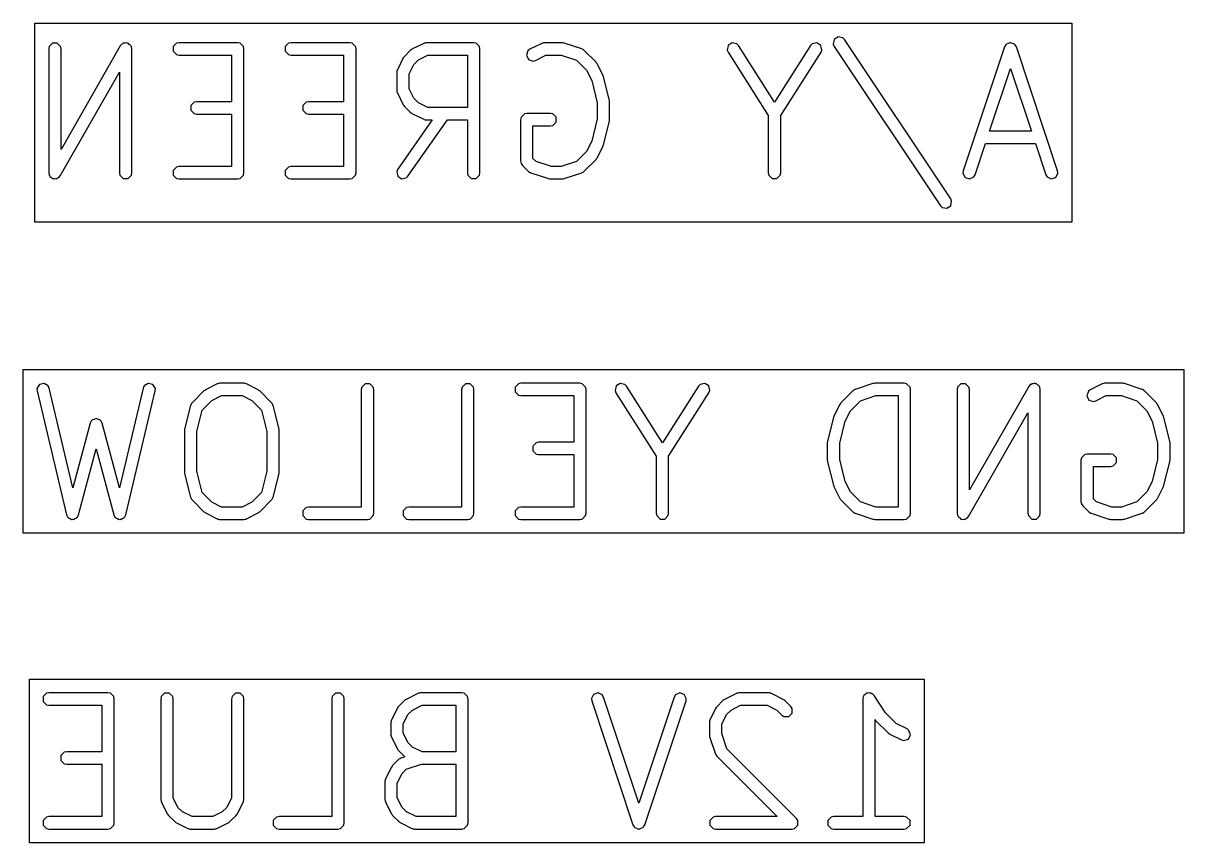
# Model space of a CAD drawing. Extents: x 126 to 207.7, y -101.2 to -82.
# Drawn here: x 198.3 to 207.67, y -98.62 to -92 of the extents above; entities that cross this region are included whole.
import ezdxf

# ---------------------------------------------------------------- set-up
doc = ezdxf.new("R2010")
doc.units = 0
doc.layers.add('BLACK', color=7, linetype='CONTINUOUS')

msp = doc.modelspace()

# ---------------------------------------------------------------- linework, layer by layer
at = {"layer": 'BLACK', "linetype": 'CONTINUOUS'}
for p, q in [((198.392773, -93.605675), (198.392773, -91.99964)), ((198.392773, -91.99964), (206.762488, -91.99964)), ((206.762488, -91.99964), (206.762488, -93.605675)), ((198.50769, -92.188285), (198.503884, -92.207419)), ((198.53475, -92.161225), (198.50769, -92.188285)), ((198.573018, -92.161225), (198.53475, -92.161225)), ((198.600078, -92.188285), (198.573018, -92.161225)), ((198.603884, -92.207419), (198.600078, -92.188285)), ((199.0819, -92.182612), (198.603884, -93.01914)), ((199.094698, -92.167887), (199.0819, -92.182612)), ((199.101322, -92.16608), (199.094698, -92.167887)), ((199.106178, -92.161225), (199.101322, -92.16608)), ((199.119126, -92.161225), (199.106178, -92.161225)), ((199.131618, -92.157818), (199.119126, -92.161225)), ((199.13758, -92.161225), (199.131618, -92.157818)), ((199.144446, -92.161225), (199.13758, -92.161225)), ((199.153599, -92.170378), (199.144446, -92.161225)), ((199.164844, -92.176804), (199.153599, -92.170378)), ((199.166651, -92.18343), (199.164844, -92.176804)), ((199.171506, -92.188285), (199.166651, -92.18343)), ((199.175312, -92.207419), (199.171506, -92.188285)), ((199.53475, -92.161225), (199.50769, -92.188285)), ((199.50769, -92.188285), (199.50769, -92.226553)), ((199.553884, -92.157419), (199.53475, -92.161225)), ((200.030074, -92.157419), (199.553884, -92.157419)), ((200.049208, -92.161225), (200.030074, -92.157419)), ((200.076268, -92.188285), (200.049208, -92.161225)), ((200.080074, -92.207419), (200.076268, -92.188285)), ((200.439512, -92.161225), (200.412452, -92.188285)), ((200.412452, -92.188285), (200.412452, -92.226553)), ((200.458646, -92.157419), (200.439512, -92.161225)), ((200.934836, -92.157419), (200.458646, -92.157419)), ((200.95397, -92.161225), (200.934836, -92.157419)), ((200.98103, -92.188285), (200.95397, -92.161225)), ((200.984836, -92.207419), (200.98103, -92.188285)), ((201.531523, -92.162698), (201.436285, -92.210317)), ((201.533938, -92.162036), (201.531523, -92.162698)), ((201.53475, -92.161225), (201.533938, -92.162036)), ((201.542611, -92.159661), (201.53475, -92.161225)), ((201.550339, -92.157545), (201.542611, -92.159661)), ((201.551427, -92.157907), (201.550339, -92.157545)), ((201.553884, -92.157419), (201.551427, -92.157907)), ((201.934836, -92.157419), (201.553884, -92.157419)), ((201.95397, -92.161225), (201.934836, -92.157419)), ((201.98103, -92.188285), (201.95397, -92.161225)), ((201.984836, -92.207419), (201.98103, -92.188285)), ((202.483904, -92.162698), (202.388666, -92.210317)), ((202.486319, -92.162036), (202.483904, -92.162698)), ((202.487131, -92.161225), (202.486319, -92.162036)), ((202.494992, -92.159661), (202.487131, -92.161225)), ((202.50272, -92.157545), (202.494992, -92.159661)), ((202.503808, -92.157907), (202.50272, -92.157545)), ((202.506265, -92.157419), (202.503808, -92.157907)), ((202.649122, -92.157419), (202.506265, -92.157419)), ((202.656984, -92.158982), (202.649122, -92.157419)), ((202.664933, -92.159985), (202.656984, -92.158982)), ((202.80779, -92.207604), (202.664933, -92.159985)), ((203.989132, -92.178719), (203.98083, -92.216077)), ((204.021417, -92.158174), (203.989132, -92.178719)), ((204.058775, -92.166476), (204.021417, -92.158174)), ((204.072258, -92.180575), (204.058775, -92.166476)), ((204.363408, -92.638096), (204.072258, -92.180575)), ((204.654558, -92.180575), (204.363408, -92.638096)), ((204.668042, -92.166476), (204.654558, -92.180575)), ((204.705399, -92.158174), (204.668042, -92.166476)), ((204.737684, -92.178719), (204.705399, -92.158174)), ((204.745986, -92.216077), (204.737684, -92.178719)), ((204.845674, -92.131978), (204.838169, -92.169503)), ((204.838169, -92.169503), (204.845615, -92.187535)), ((204.845615, -92.187535), (205.702758, -93.473249)), ((204.877515, -92.110751), (204.845674, -92.131978)), ((204.91504, -92.118256), (204.877515, -92.110751)), ((204.928821, -92.132065), (204.91504, -92.118256)), ((205.785963, -93.417779), (204.928821, -92.132065)), ((206.220736, -92.191608), (205.887403, -93.191608)), ((206.230397, -92.17466), (206.220736, -92.191608)), ((206.233738, -92.172989), (206.230397, -92.17466)), ((206.23541, -92.169646), (206.233738, -92.172989)), ((206.250452, -92.164632), (206.23541, -92.169646)), ((206.264626, -92.157545), (206.250452, -92.164632)), ((206.268169, -92.158726), (206.264626, -92.157545)), ((206.271714, -92.157545), (206.268169, -92.158726)), ((206.285893, -92.164634), (206.271714, -92.157545)), ((206.30093, -92.169647), (206.285893, -92.164634)), ((206.3026, -92.172987), (206.30093, -92.169647)), ((206.305943, -92.174659), (206.3026, -92.172987)), ((206.315604, -92.191608), (206.305943, -92.174659)), ((206.648937, -93.191607), (206.315604, -92.191608)), ((198.503884, -92.207419), (198.503884, -93.207419)), ((198.603884, -93.01914), (198.603884, -92.207419)), ((199.175312, -93.207419), (199.175312, -92.207419)), ((199.50769, -92.226553), (199.53475, -92.253613)), ((199.53475, -92.253613), (199.553884, -92.257419)), ((199.553884, -92.257419), (199.980074, -92.257419)), ((199.980074, -92.257419), (199.980074, -92.633609)), ((200.080074, -93.207419), (200.080074, -92.207419)), ((200.412452, -92.226553), (200.439512, -92.253613)), ((200.439512, -92.253613), (200.458646, -92.257419)), ((200.458646, -92.257419), (200.884836, -92.257419)), ((200.884836, -92.257419), (200.884836, -92.633609)), ((200.984836, -93.207419), (200.984836, -92.207419)), ((201.366305, -92.280297), (201.318687, -92.375534)), ((201.37122, -92.273963), (201.366305, -92.280297)), ((201.375672, -92.267302), (201.37122, -92.273963)), ((201.42329, -92.219683), (201.375672, -92.267302)), ((201.429956, -92.215228), (201.42329, -92.219683)), ((201.436285, -92.210317), (201.429956, -92.215228)), ((201.488264, -92.29613), (201.565688, -92.257419)), ((201.565688, -92.257419), (201.884836, -92.257419)), ((201.884836, -92.257419), (201.884836, -92.681228)), ((201.984836, -93.207419), (201.984836, -92.207419)), ((202.373254, -92.222278), (202.361153, -92.258583)), ((202.361153, -92.258583), (202.378267, -92.292811)), ((202.388666, -92.210317), (202.373254, -92.222278)), ((202.433388, -92.299759), (202.518069, -92.257419)), ((202.518069, -92.257419), (202.641009, -92.257419)), ((202.641009, -92.257419), (202.76497, -92.298739)), ((202.809965, -92.208844), (202.80779, -92.207604)), ((202.811113, -92.208844), (202.809965, -92.208844)), ((202.817777, -92.213297), (202.811113, -92.208844)), ((202.824738, -92.217265), (202.817777, -92.213297)), ((202.825251, -92.218291), (202.824738, -92.217265)), ((202.827334, -92.219683), (202.825251, -92.218291)), ((202.922572, -92.314921), (202.827334, -92.219683)), ((203.98083, -92.216077), (203.987892, -92.234263)), ((203.987892, -92.234263), (204.313408, -92.745788)), ((204.413408, -92.745788), (204.738924, -92.234263)), ((204.738924, -92.234263), (204.745986, -92.216077)), ((201.317214, -92.378761), (201.31565, -92.386622)), ((201.318025, -92.377949), (201.317214, -92.378761)), ((201.318687, -92.375534), (201.318025, -92.377949)), ((201.413408, -92.409698), (201.452119, -92.332274)), ((201.452119, -92.332274), (201.488264, -92.29613)), ((202.378267, -92.292811), (202.414572, -92.304912)), ((202.414572, -92.304912), (202.433388, -92.299759)), ((202.76497, -92.298739), (202.846123, -92.379892)), ((202.846123, -92.379892), (202.88766, -92.462966)), ((202.927022, -92.32158), (202.922572, -92.314921)), ((202.931938, -92.327915), (202.927022, -92.32158)), ((202.979557, -92.423153), (202.931938, -92.327915)), ((206.099446, -92.871704), (206.26817, -92.365532)), ((206.26817, -92.365532), (206.436894, -92.871704)), ((198.597296, -93.232226), (199.075312, -92.395697)), ((199.075312, -92.395697), (199.075312, -93.207419)), ((201.313896, -92.395438), (201.313408, -92.397895)), ((201.313408, -92.397895), (201.313408, -92.540752)), ((201.31565, -92.386622), (201.313534, -92.39435)), ((201.313534, -92.39435), (201.313896, -92.395438)), ((201.413408, -92.528949), (201.413408, -92.409698)), ((202.88766, -92.462966), (202.932455, -92.642145)), ((202.981003, -92.428434), (202.979557, -92.423153)), ((202.983343, -92.433387), (202.981003, -92.428434)), ((203.030962, -92.623863), (202.983343, -92.433387)), ((201.313408, -92.540752), (201.313896, -92.543208)), ((201.313896, -92.543208), (201.313534, -92.544297)), ((201.313534, -92.544297), (201.31565, -92.552024)), ((201.31565, -92.552024), (201.317214, -92.559886)), ((201.317214, -92.559886), (201.318025, -92.560697)), ((201.318025, -92.560697), (201.318687, -92.563113)), ((201.318687, -92.563113), (201.366305, -92.65835)), ((201.452119, -92.606372), (201.413408, -92.528949)), ((199.677607, -92.637415), (199.650547, -92.664475)), ((199.696741, -92.633609), (199.677607, -92.637415)), ((199.980074, -92.633609), (199.696741, -92.633609)), ((200.582369, -92.637415), (200.555309, -92.664475)), ((200.601503, -92.633609), (200.582369, -92.637415)), ((200.884836, -92.633609), (200.601503, -92.633609)), ((201.366305, -92.65835), (201.37122, -92.664683)), ((201.488264, -92.642516), (201.452119, -92.606372)), ((201.565688, -92.681228), (201.488264, -92.642516)), ((202.932455, -92.642145), (202.932455, -92.772692)), ((203.031259, -92.62998), (203.030962, -92.623863)), ((203.032455, -92.63599), (203.031259, -92.62998)), ((203.032455, -92.778847), (203.032455, -92.63599)), ((199.650547, -92.664475), (199.650547, -92.702743)), ((199.650547, -92.702743), (199.677607, -92.729803)), ((199.677607, -92.729803), (199.696741, -92.733609)), ((199.696741, -92.733609), (199.980074, -92.733609)), ((199.980074, -92.733609), (199.980074, -93.157419)), ((200.555309, -92.664475), (200.555309, -92.702743)), ((200.555309, -92.702743), (200.582369, -92.729803)), ((200.582369, -92.729803), (200.601503, -92.733609)), ((200.601503, -92.733609), (200.884836, -92.733609)), ((200.884836, -92.733609), (200.884836, -93.157419)), ((201.37122, -92.664683), (201.375672, -92.671345)), ((201.375672, -92.671345), (201.42329, -92.718964)), ((201.42329, -92.718964), (201.429956, -92.723418)), ((201.429956, -92.723418), (201.436285, -92.72833)), ((201.436285, -92.72833), (201.531523, -92.775949)), ((201.884836, -92.681228), (201.565688, -92.681228)), ((202.344274, -92.732653), (202.317214, -92.759713)), ((202.363408, -92.728847), (202.344274, -92.732653)), ((202.553884, -92.728847), (202.363408, -92.728847)), ((202.573018, -92.732653), (202.553884, -92.728847)), ((202.600078, -92.759713), (202.573018, -92.732653)), ((204.313408, -92.745788), (204.313408, -93.207419)), ((204.413408, -93.207419), (204.413408, -92.745788)), ((201.600708, -92.781228), (201.322446, -93.178746)), ((201.40437, -93.236092), (201.722774, -92.781228)), ((201.531523, -92.775949), (201.533938, -92.77661)), ((201.533938, -92.77661), (201.53475, -92.777422)), ((201.53475, -92.777422), (201.542611, -92.778985)), ((201.542611, -92.778985), (201.550339, -92.781102)), ((201.550339, -92.781102), (201.551427, -92.780739)), ((201.551427, -92.780739), (201.553884, -92.781228)), ((201.553884, -92.781228), (201.600708, -92.781228)), ((201.722774, -92.781228), (201.884836, -92.781228)), ((201.884836, -92.781228), (201.884836, -93.207419)), ((202.317214, -92.759713), (202.313408, -92.778847)), ((202.313408, -92.778847), (202.313408, -93.11218)), ((202.413408, -93.091469), (202.413408, -92.828847)), ((202.413408, -92.828847), (202.553884, -92.828847)), ((202.553884, -92.828847), (202.573018, -92.825041)), ((202.573018, -92.825041), (202.600078, -92.797981)), ((202.600078, -92.797981), (202.600078, -92.759713)), ((202.932455, -92.772692), (202.88766, -92.95187)), ((202.983343, -92.98145), (203.030962, -92.790974)), ((203.030962, -92.790974), (203.031259, -92.784856)), ((203.031259, -92.784856), (203.032455, -92.778847)), ((206.436894, -92.871704), (206.099446, -92.871704)), ((202.846123, -93.034944), (202.764969, -93.116098)), ((202.88766, -92.95187), (202.846123, -93.034944)), ((202.931938, -93.086922), (202.979557, -92.991684)), ((202.979557, -92.991684), (202.981003, -92.986402)), ((202.981003, -92.986402), (202.983343, -92.98145)), ((205.982271, -93.22323), (206.066113, -92.971704)), ((206.066113, -92.971704), (206.470227, -92.971704)), ((206.470227, -92.971704), (206.554069, -93.22323)), ((202.313408, -93.11218), (202.317214, -93.131314)), ((202.438037, -93.116099), (202.413408, -93.091469)), ((202.561997, -93.157419), (202.438037, -93.116099)), ((202.764969, -93.116098), (202.641009, -93.157419)), ((202.827335, -93.195155), (202.922573, -93.099916)), ((202.922573, -93.099916), (202.927026, -93.09325)), ((202.927026, -93.09325), (202.931938, -93.086922)), ((198.503884, -93.207419), (198.50769, -93.226553)), ((199.075312, -93.207419), (199.079118, -93.226553)), ((199.171506, -93.226553), (199.175312, -93.207419)), ((199.53475, -93.161225), (199.50769, -93.188285)), ((199.50769, -93.188285), (199.50769, -93.226553)), ((199.553884, -93.157419), (199.53475, -93.161225)), ((199.980074, -93.157419), (199.553884, -93.157419)), ((200.076268, -93.226553), (200.080074, -93.207419)), ((200.439512, -93.161225), (200.412452, -93.188285)), ((200.412452, -93.188285), (200.412452, -93.226553)), ((200.458646, -93.157419), (200.439512, -93.161225)), ((200.884836, -93.157419), (200.458646, -93.157419)), ((200.98103, -93.226553), (200.984836, -93.207419)), ((201.322446, -93.178746), (201.314592, -93.196604)), ((201.314592, -93.196604), (201.321242, -93.23429)), ((201.884836, -93.207419), (201.888642, -93.226553)), ((201.98103, -93.226553), (201.984836, -93.207419)), ((202.317214, -93.131314), (202.328052, -93.147535)), ((202.328052, -93.147535), (202.375671, -93.195155)), ((202.375671, -93.195155), (202.377753, -93.196546)), ((202.377753, -93.196546), (202.378267, -93.197573)), ((202.378267, -93.197573), (202.385225, -93.201539)), ((202.385225, -93.201539), (202.391892, -93.205994)), ((202.391892, -93.205994), (202.393041, -93.205994)), ((202.393041, -93.205994), (202.395216, -93.207234)), ((202.395216, -93.207234), (202.538072, -93.254853)), ((202.641009, -93.157419), (202.561997, -93.157419)), ((202.664933, -93.254853), (202.80779, -93.207234)), ((202.80779, -93.207234), (202.809965, -93.205994)), ((202.809965, -93.205994), (202.811114, -93.205994)), ((202.811114, -93.205994), (202.817784, -93.201536)), ((202.817784, -93.201536), (202.824738, -93.197573)), ((202.824738, -93.197573), (202.82525, -93.196547)), ((202.82525, -93.196547), (202.827335, -93.195155)), ((204.313408, -93.207419), (204.317214, -93.226553)), ((204.409602, -93.226553), (204.413408, -93.207419)), ((205.887403, -93.191608), (205.884963, -93.210963)), ((205.884963, -93.210963), (205.902077, -93.245192)), ((205.97261, -93.240179), (205.982271, -93.22323)), ((206.554069, -93.22323), (206.56373, -93.240178)), ((206.634263, -93.245191), (206.651377, -93.210963)), ((206.651377, -93.210963), (206.648937, -93.191607)), ((198.50769, -93.226553), (198.512544, -93.231407)), ((198.512544, -93.231407), (198.514352, -93.238034)), ((198.514352, -93.238034), (198.525596, -93.244459)), ((198.525596, -93.244459), (198.53475, -93.253613)), ((198.53475, -93.253613), (198.541616, -93.253613)), ((198.541616, -93.253613), (198.547578, -93.25702)), ((198.547578, -93.25702), (198.560071, -93.253613)), ((198.560071, -93.253613), (198.573018, -93.253613)), ((198.573018, -93.253613), (198.577872, -93.248758)), ((198.577872, -93.248758), (198.584499, -93.246951)), ((198.584499, -93.246951), (198.597296, -93.232226)), ((199.079118, -93.226553), (199.106178, -93.253613)), ((199.106178, -93.253613), (199.144446, -93.253613)), ((199.144446, -93.253613), (199.171506, -93.226553)), ((199.50769, -93.226553), (199.53475, -93.253613)), ((199.53475, -93.253613), (199.553884, -93.257419)), ((199.553884, -93.257419), (200.030074, -93.257419)), ((200.030074, -93.257419), (200.049208, -93.253613)), ((200.049208, -93.253613), (200.076268, -93.226553)), ((200.412452, -93.226553), (200.439512, -93.253613)), ((200.439512, -93.253613), (200.458646, -93.257419)), ((200.458646, -93.257419), (200.934836, -93.257419)), ((200.934836, -93.257419), (200.95397, -93.253613)), ((200.95397, -93.253613), (200.98103, -93.226553)), ((201.321242, -93.23429), (201.352593, -93.256235)), ((201.352593, -93.256235), (201.390279, -93.249585)), ((201.390279, -93.249585), (201.40437, -93.236092)), ((201.888642, -93.226553), (201.915702, -93.253613)), ((201.915702, -93.253613), (201.95397, -93.253613)), ((201.95397, -93.253613), (201.98103, -93.226553)), ((202.538072, -93.254853), (202.546022, -93.255855)), ((202.546022, -93.255855), (202.553884, -93.257419)), ((202.553884, -93.257419), (202.649122, -93.257419)), ((202.649122, -93.257419), (202.656984, -93.255855)), ((202.656984, -93.255855), (202.664933, -93.254853)), ((204.317214, -93.226553), (204.344274, -93.253613)), ((204.344274, -93.253613), (204.382542, -93.253613)), ((204.382542, -93.253613), (204.409602, -93.226553)), ((205.902077, -93.245192), (205.938381, -93.257293)), ((205.938381, -93.257293), (205.97261, -93.240179)), ((206.56373, -93.240178), (206.597959, -93.257293)), ((206.597959, -93.257293), (206.634263, -93.245191)), ((205.702758, -93.473249), (205.716538, -93.487059)), ((205.716538, -93.487059), (205.754064, -93.494564)), ((205.754064, -93.494564), (205.785905, -93.473336)), ((205.785905, -93.473336), (205.79341, -93.435811)), ((205.79341, -93.435811), (205.785963, -93.417779)), ((206.762488, -93.605675), (198.392773, -93.605675)), ((198.298165, -96.11853), (198.298165, -94.796308)), ((198.298165, -94.796308), (207.667376, -94.796308)), ((207.667376, -94.796308), (207.667376, -96.11853)), ((198.46656, -94.908049), (198.429333, -94.916913)), ((198.499152, -94.928106), (198.46656, -94.908049)), ((199.307874, -94.908049), (199.275282, -94.928106)), ((199.345101, -94.916913), (199.307874, -94.908049)), ((199.875944, -94.909661), (199.868083, -94.911225)), ((199.883672, -94.907545), (199.875944, -94.909661)), ((199.88476, -94.907907), (199.883672, -94.907545)), ((199.887217, -94.907419), (199.88476, -94.907907)), ((200.077693, -94.907419), (199.887217, -94.907419)), ((200.080149, -94.907907), (200.077693, -94.907419)), ((200.081238, -94.907545), (200.080149, -94.907907)), ((200.088965, -94.909661), (200.081238, -94.907545)), ((200.096827, -94.911225), (200.088965, -94.909661)), ((202.315789, -94.907419), (202.296655, -94.911225)), ((202.791979, -94.907419), (202.315789, -94.907419)), ((202.811113, -94.911225), (202.791979, -94.907419)), ((203.116655, -94.908174), (203.08437, -94.928719)), ((203.154013, -94.916476), (203.116655, -94.908174)), ((203.800637, -94.908174), (203.76328, -94.916476)), ((203.832922, -94.928719), (203.800637, -94.908174)), ((205.15712, -94.909985), (205.014264, -94.957604)), ((205.16507, -94.908982), (205.15712, -94.909985)), ((205.172932, -94.907419), (205.16507, -94.908982)), ((205.411027, -94.907419), (205.172932, -94.907419)), ((205.430161, -94.911225), (205.411027, -94.907419)), ((206.464952, -94.907818), (206.45246, -94.911225)), ((206.470914, -94.911225), (206.464952, -94.907818)), ((207.018802, -94.909661), (207.010941, -94.911225)), ((207.02653, -94.907545), (207.018802, -94.909661)), ((207.027618, -94.907907), (207.02653, -94.907545)), ((207.030075, -94.907419), (207.027618, -94.907907)), ((207.172932, -94.907419), (207.030075, -94.907419)), ((207.180794, -94.908982), (207.172932, -94.907419)), ((207.188743, -94.909985), (207.180794, -94.908982)), ((207.3316, -94.957604), (207.188743, -94.909985)), ((198.429333, -94.916913), (198.409276, -94.949505)), ((198.409276, -94.949505), (198.410006, -94.969)), ((198.410006, -94.969), (198.648101, -95.969)), ((198.507286, -94.945838), (198.499152, -94.928106)), ((198.699485, -95.753075), (198.507286, -94.945838)), ((199.267148, -94.945838), (199.074948, -95.753075)), ((199.126333, -95.969), (199.364428, -94.969)), ((199.275282, -94.928106), (199.267148, -94.945838)), ((199.365158, -94.949505), (199.345101, -94.916913)), ((199.364428, -94.969), (199.365158, -94.949505)), ((199.756624, -94.969683), (199.661386, -95.064921)), ((199.763283, -94.965232), (199.756624, -94.969683)), ((199.769618, -94.960317), (199.763283, -94.965232)), ((199.864856, -94.912698), (199.769618, -94.960317)), ((199.867271, -94.912036), (199.864856, -94.912698)), ((199.868083, -94.911225), (199.867271, -94.912036)), ((200.097638, -94.912036), (200.096827, -94.911225)), ((200.100054, -94.912698), (200.097638, -94.912036)), ((200.195291, -94.960316), (200.100054, -94.912698)), ((200.201624, -94.965231), (200.195291, -94.960316)), ((200.208286, -94.969683), (200.201624, -94.965231)), ((200.303524, -95.064921), (200.208286, -94.969683)), ((201.031499, -94.938285), (201.027693, -94.957419)), ((201.027693, -94.957419), (201.027693, -95.907419)), ((201.058559, -94.911225), (201.031499, -94.938285)), ((201.096827, -94.911225), (201.058559, -94.911225)), ((201.123887, -94.938285), (201.096827, -94.911225)), ((201.127693, -94.957419), (201.123887, -94.938285)), ((201.127693, -95.957419), (201.127693, -94.957419)), ((201.841023, -94.938285), (201.837217, -94.957419)), ((201.837217, -94.957419), (201.837217, -95.907419)), ((201.868083, -94.911225), (201.841023, -94.938285)), ((201.906351, -94.911225), (201.868083, -94.911225)), ((201.933411, -94.938285), (201.906351, -94.911225)), ((201.937217, -94.957419), (201.933411, -94.938285)), ((201.937217, -95.957419), (201.937217, -94.957419)), ((202.296655, -94.911225), (202.269595, -94.938285)), ((202.269595, -94.938285), (202.269595, -94.976553)), ((202.269595, -94.976553), (202.296655, -95.003613)), ((202.296655, -95.003613), (202.315789, -95.007419)), ((202.838173, -94.938285), (202.811113, -94.911225)), ((202.841979, -94.957419), (202.838173, -94.938285)), ((202.841979, -95.957419), (202.841979, -94.957419)), ((203.08437, -94.928719), (203.076068, -94.966077)), ((203.076068, -94.966077), (203.08313, -94.984263)), ((203.08313, -94.984263), (203.408646, -95.495788)), ((203.167496, -94.930575), (203.154013, -94.916476)), ((203.458646, -95.388096), (203.167496, -94.930575)), ((203.749796, -94.930575), (203.458646, -95.388096)), ((203.508646, -95.495788), (203.834162, -94.984263)), ((203.76328, -94.916476), (203.749796, -94.930575)), ((203.841224, -94.966077), (203.832922, -94.928719)), ((203.834162, -94.984263), (203.841224, -94.966077)), ((204.99472, -94.969683), (204.899482, -95.064921)), ((204.996801, -94.968292), (204.99472, -94.969683)), ((204.997315, -94.967265), (204.996801, -94.968292)), ((205.00428, -94.963294), (204.997315, -94.967265)), ((205.010941, -94.958844), (205.00428, -94.963294)), ((205.012089, -94.958844), (205.010941, -94.958844)), ((205.014264, -94.957604), (205.012089, -94.958844)), ((205.457221, -94.938285), (205.430161, -94.911225)), ((205.461027, -94.957419), (205.457221, -94.938285)), ((205.461027, -95.957419), (205.461027, -94.957419)), ((205.841024, -94.938285), (205.837218, -94.957419)), ((205.837218, -94.957419), (205.837218, -95.957419)), ((205.868084, -94.911225), (205.841024, -94.938285)), ((205.906352, -94.911225), (205.868084, -94.911225)), ((205.933412, -94.938285), (205.906352, -94.911225)), ((205.937218, -94.957419), (205.933412, -94.938285)), ((206.415234, -94.932612), (205.937218, -95.76914)), ((205.937218, -95.76914), (205.937218, -94.957419)), ((206.428032, -94.917887), (206.415234, -94.932612)), ((206.434656, -94.91608), (206.428032, -94.917887)), ((206.439512, -94.911225), (206.434656, -94.91608)), ((206.45246, -94.911225), (206.439512, -94.911225)), ((206.47778, -94.911225), (206.470914, -94.911225)), ((206.486933, -94.920378), (206.47778, -94.911225)), ((206.498178, -94.926804), (206.486933, -94.920378)), ((206.499985, -94.93343), (206.498178, -94.926804)), ((206.50484, -94.938285), (206.499985, -94.93343)), ((206.508646, -94.957419), (206.50484, -94.938285)), ((206.508646, -95.957419), (206.508646, -94.957419)), ((206.897064, -94.972278), (206.884963, -95.008583)), ((206.912476, -94.960317), (206.897064, -94.972278)), ((207.007714, -94.912698), (206.912476, -94.960317)), ((207.010129, -94.912036), (207.007714, -94.912698)), ((207.010941, -94.911225), (207.010129, -94.912036)), ((207.333775, -94.958844), (207.3316, -94.957604)), ((207.334923, -94.958844), (207.333775, -94.958844)), ((207.341587, -94.963297), (207.334923, -94.958844)), ((207.348548, -94.967265), (207.341587, -94.963297)), ((207.349061, -94.968291), (207.348548, -94.967265)), ((207.351144, -94.969683), (207.349061, -94.968291)), ((207.446382, -95.064921), (207.351144, -94.969683)), ((199.648234, -95.088149), (199.600615, -95.278625)), ((199.650547, -95.083252), (199.648234, -95.088149)), ((199.65395, -95.076048), (199.650547, -95.081142)), ((199.650547, -95.081142), (199.650547, -95.083252)), ((199.656567, -95.07051), (199.65395, -95.076048)), ((199.658377, -95.069423), (199.656567, -95.07051)), ((199.661386, -95.064921), (199.658377, -95.069423)), ((199.741889, -95.125837), (199.821595, -95.046131)), ((199.821595, -95.046131), (199.899021, -95.007419)), ((199.899021, -95.007419), (200.06589, -95.007419)), ((200.06589, -95.007419), (200.143314, -95.046131)), ((200.143314, -95.046131), (200.22302, -95.125837)), ((200.306532, -95.069423), (200.303524, -95.064921)), ((200.308343, -95.07051), (200.306532, -95.069423)), ((200.310959, -95.076048), (200.308343, -95.07051)), ((200.314363, -95.081142), (200.310959, -95.076048)), ((200.314363, -95.083252), (200.314363, -95.081142)), ((200.316676, -95.088149), (200.314363, -95.083252)), ((200.364295, -95.278625), (200.316676, -95.088149)), ((202.315789, -95.007419), (202.741979, -95.007419)), ((202.741979, -95.007419), (202.741979, -95.383609)), ((204.890115, -95.077916), (204.842497, -95.173153)), ((204.89503, -95.071582), (204.890115, -95.077916)), ((204.899482, -95.064921), (204.89503, -95.071582)), ((204.97593, -95.129893), (205.057083, -95.048739)), ((205.057083, -95.048739), (205.181045, -95.007419)), ((205.181045, -95.007419), (205.361027, -95.007419)), ((205.361027, -95.007419), (205.361027, -95.907419)), ((206.884963, -95.008583), (206.902077, -95.042811)), ((206.902077, -95.042811), (206.938382, -95.054912)), ((206.938382, -95.054912), (206.957198, -95.049759)), ((206.957198, -95.049759), (207.041879, -95.007419)), ((207.041879, -95.007419), (207.164819, -95.007419)), ((207.164819, -95.007419), (207.28878, -95.048739)), ((207.28878, -95.048739), (207.369933, -95.129892)), ((207.450832, -95.07158), (207.446382, -95.064921)), ((207.455748, -95.077915), (207.450832, -95.07158)), ((207.503367, -95.173153), (207.455748, -95.077915)), ((199.699122, -95.296907), (199.741889, -95.125837)), ((200.22302, -95.125837), (200.265788, -95.296907)), ((204.838711, -95.183387), (204.791092, -95.373863)), ((204.84105, -95.178434), (204.838711, -95.183387)), ((204.842497, -95.173153), (204.84105, -95.178434)), ((204.934394, -95.212965), (204.97593, -95.129893)), ((205.93063, -95.982226), (206.408646, -95.145697)), ((206.408646, -95.145697), (206.408646, -95.957419)), ((207.369933, -95.129892), (207.41147, -95.212966)), ((207.504813, -95.178434), (207.503367, -95.173153)), ((207.507153, -95.183387), (207.504813, -95.178434)), ((207.554772, -95.373863), (207.507153, -95.183387)), ((198.838905, -95.23025), (198.699485, -95.753075)), ((198.847513, -95.212742), (198.838905, -95.23025)), ((198.853412, -95.209326), (198.847513, -95.212742)), ((198.856827, -95.203429), (198.853412, -95.209326)), ((198.869382, -95.20008), (198.856827, -95.203429)), ((198.880632, -95.193568), (198.869382, -95.20008)), ((198.887218, -95.195324), (198.880632, -95.193568)), ((198.893802, -95.193569), (198.887218, -95.195324)), ((198.905047, -95.200079), (198.893802, -95.193569)), ((198.917607, -95.203429), (198.905047, -95.200079)), ((198.921022, -95.209327), (198.917607, -95.203429)), ((198.926921, -95.212743), (198.921022, -95.209327)), ((198.935529, -95.23025), (198.926921, -95.212743)), ((199.074948, -95.753075), (198.935529, -95.23025)), ((199.600317, -95.284742), (199.599122, -95.290752)), ((199.600615, -95.278625), (199.600317, -95.284742)), ((200.364592, -95.284742), (200.364295, -95.278625)), ((200.365788, -95.290752), (200.364592, -95.284742)), ((204.889599, -95.392145), (204.934394, -95.212965)), ((207.41147, -95.212966), (207.456265, -95.392145)), ((199.599122, -95.290752), (199.599122, -95.624085)), ((199.699122, -95.61793), (199.699122, -95.296907)), ((200.265788, -95.296907), (200.265788, -95.61793)), ((200.365788, -95.624085), (200.365788, -95.290752)), ((204.791092, -95.373863), (204.790794, -95.37998)), ((207.555069, -95.37998), (207.554772, -95.373863)), ((198.745053, -95.970302), (198.887217, -95.437186)), ((198.887217, -95.437186), (199.029381, -95.970302)), ((202.439512, -95.387415), (202.412452, -95.414475)), ((202.412452, -95.414475), (202.412452, -95.452743)), ((202.412452, -95.452743), (202.439512, -95.479803)), ((202.458646, -95.383609), (202.439512, -95.387415)), ((202.741979, -95.383609), (202.458646, -95.383609)), ((204.790794, -95.37998), (204.789599, -95.38599)), ((204.789599, -95.38599), (204.789599, -95.528847)), ((204.889599, -95.522692), (204.889599, -95.392145)), ((207.456265, -95.392145), (207.456265, -95.522692)), ((207.556265, -95.38599), (207.555069, -95.37998)), ((207.556265, -95.528847), (207.556265, -95.38599)), ((202.439512, -95.479803), (202.458646, -95.483609)), ((202.458646, -95.483609), (202.741979, -95.483609)), ((202.741979, -95.483609), (202.741979, -95.907419)), ((203.408646, -95.495788), (203.408646, -95.957419)), ((203.508646, -95.957419), (203.508646, -95.495788)), ((204.789599, -95.528847), (204.790794, -95.534856)), ((204.790794, -95.534856), (204.791092, -95.540974)), ((204.791092, -95.540974), (204.838711, -95.73145)), ((204.934394, -95.701872), (204.889599, -95.522692)), ((206.841024, -95.509713), (206.837218, -95.528847)), ((206.837218, -95.528847), (206.837218, -95.86218)), ((206.868084, -95.482653), (206.841024, -95.509713)), ((206.887218, -95.478847), (206.868084, -95.482653)), ((207.077694, -95.478847), (206.887218, -95.478847)), ((207.096828, -95.482653), (207.077694, -95.478847)), ((207.123888, -95.509713), (207.096828, -95.482653)), ((207.096828, -95.575041), (207.123888, -95.547981)), ((207.123888, -95.547981), (207.123888, -95.509713)), ((207.456265, -95.522692), (207.41147, -95.70187)), ((207.507153, -95.73145), (207.554772, -95.540974)), ((207.554772, -95.540974), (207.555069, -95.534856)), ((207.555069, -95.534856), (207.556265, -95.528847)), ((199.599122, -95.624085), (199.600317, -95.630094)), ((199.600317, -95.630094), (199.600615, -95.636212)), ((199.600615, -95.636212), (199.648234, -95.826688)), ((199.741889, -95.788998), (199.699122, -95.61793)), ((200.265788, -95.61793), (200.22302, -95.788999)), ((200.316676, -95.826688), (200.364295, -95.636212)), ((200.364295, -95.636212), (200.364592, -95.630094)), ((200.364592, -95.630094), (200.365788, -95.624085)), ((206.937218, -95.841469), (206.937218, -95.578847)), ((206.937218, -95.578847), (207.077694, -95.578847)), ((207.077694, -95.578847), (207.096828, -95.575041)), ((204.838711, -95.73145), (204.84105, -95.736402)), ((204.84105, -95.736402), (204.842497, -95.741684)), ((204.842497, -95.741684), (204.890115, -95.836921)), ((204.975929, -95.784942), (204.934394, -95.701872)), ((207.41147, -95.70187), (207.369933, -95.784944)), ((207.455748, -95.836922), (207.503367, -95.741684)), ((207.503367, -95.741684), (207.504813, -95.736402)), ((207.504813, -95.736402), (207.507153, -95.73145)), ((199.648234, -95.826688), (199.650547, -95.831584)), ((199.650547, -95.831584), (199.650547, -95.833695)), ((199.650547, -95.833695), (199.653951, -95.83879)), ((199.653951, -95.83879), (199.656567, -95.844327)), ((199.656567, -95.844327), (199.658375, -95.845412)), ((199.658375, -95.845412), (199.661385, -95.849916)), ((199.821598, -95.868707), (199.741889, -95.788998)), ((200.22302, -95.788999), (200.143312, -95.868708)), ((200.303525, -95.849916), (200.306534, -95.845412)), ((200.306534, -95.845412), (200.308343, -95.844327)), ((200.308343, -95.844327), (200.310958, -95.83879)), ((200.310958, -95.83879), (200.314363, -95.833695)), ((200.314363, -95.831584), (200.316676, -95.826688)), ((200.314363, -95.833695), (200.314363, -95.831584)), ((204.890115, -95.836921), (204.895026, -95.843249)), ((204.895026, -95.843249), (204.899481, -95.849916)), ((205.057085, -95.866099), (204.975929, -95.784942)), ((206.961847, -95.866099), (206.937218, -95.841469)), ((207.369933, -95.784944), (207.288779, -95.866098)), ((207.446383, -95.849916), (207.450836, -95.84325)), ((207.450836, -95.84325), (207.455748, -95.836922)), ((199.661385, -95.849916), (199.756624, -95.945155)), ((199.899021, -95.907419), (199.821598, -95.868707)), ((200.06589, -95.907419), (199.899021, -95.907419)), ((200.143312, -95.868708), (200.06589, -95.907419)), ((200.208287, -95.945155), (200.303525, -95.849916)), ((200.582369, -95.911225), (200.555309, -95.938285)), ((200.555309, -95.938285), (200.555309, -95.976553)), ((200.601503, -95.907419), (200.582369, -95.911225)), ((201.027693, -95.907419), (200.601503, -95.907419)), ((201.391893, -95.911225), (201.364833, -95.938285)), ((201.364833, -95.938285), (201.364833, -95.976553)), ((201.411027, -95.907419), (201.391893, -95.911225)), ((201.837217, -95.907419), (201.411027, -95.907419)), ((202.296655, -95.911225), (202.269595, -95.938285)), ((202.269595, -95.938285), (202.269595, -95.976553)), ((202.315789, -95.907419), (202.296655, -95.911225)), ((202.741979, -95.907419), (202.315789, -95.907419)), ((204.899481, -95.849916), (204.99472, -95.945155)), ((205.181045, -95.907419), (205.057085, -95.866099)), ((205.361027, -95.907419), (205.181045, -95.907419)), ((206.837218, -95.86218), (206.841024, -95.881314)), ((206.841024, -95.881314), (206.851862, -95.897535)), ((206.851862, -95.897535), (206.899481, -95.945155)), ((207.085807, -95.907419), (206.961847, -95.866099)), ((207.164819, -95.907419), (207.085807, -95.907419)), ((207.288779, -95.866098), (207.164819, -95.907419)), ((207.351145, -95.945155), (207.446383, -95.849916)), ((198.648101, -95.969), (198.656235, -95.986732)), ((198.656235, -95.986732), (198.662604, -95.990651)), ((198.662604, -95.990651), (198.666351, -95.997123)), ((198.666351, -95.997123), (198.678296, -96.000308)), ((198.678296, -96.000308), (198.688827, -96.006789)), ((198.688827, -96.006789), (198.696102, -96.005056)), ((198.696102, -96.005056), (198.703326, -96.006983)), ((198.703326, -96.006983), (198.714024, -96.000789)), ((198.714024, -96.000789), (198.726054, -95.997925)), ((198.726054, -95.997925), (198.729973, -95.991555)), ((198.729973, -95.991555), (198.736445, -95.987809)), ((198.736445, -95.987809), (198.745053, -95.970302)), ((199.029381, -95.970302), (199.037989, -95.98781)), ((199.037989, -95.98781), (199.044461, -95.991557)), ((199.044461, -95.991557), (199.04838, -95.997925)), ((199.04838, -95.997925), (199.060406, -96.000788)), ((199.060406, -96.000788), (199.071108, -96.006984)), ((199.071108, -96.006984), (199.078333, -96.005057)), ((199.078333, -96.005057), (199.085607, -96.006789)), ((199.085607, -96.006789), (199.096136, -96.000308)), ((199.096136, -96.000308), (199.108083, -95.997123)), ((199.108083, -95.997123), (199.111829, -95.990651)), ((199.111829, -95.990651), (199.118199, -95.986732)), ((199.118199, -95.986732), (199.126333, -95.969)), ((199.756624, -95.945155), (199.763283, -95.949605)), ((199.763283, -95.949605), (199.769618, -95.954521)), ((199.769618, -95.954521), (199.864856, -96.00214)), ((199.864856, -96.00214), (199.867271, -96.002801)), ((199.867271, -96.002801), (199.868083, -96.003613)), ((199.868083, -96.003613), (199.875944, -96.005176)), ((199.875944, -96.005176), (199.883672, -96.007293)), ((199.883672, -96.007293), (199.88476, -96.00693)), ((199.88476, -96.00693), (199.887217, -96.007419)), ((199.887217, -96.007419), (200.077693, -96.007419)), ((200.077693, -96.007419), (200.080149, -96.00693)), ((200.080149, -96.00693), (200.081238, -96.007293)), ((200.081238, -96.007293), (200.088965, -96.005176)), ((200.088965, -96.005176), (200.096827, -96.003613)), ((200.096827, -96.003613), (200.097638, -96.002801)), ((200.097638, -96.002801), (200.100054, -96.00214)), ((200.100054, -96.00214), (200.195291, -95.954522)), ((200.195291, -95.954522), (200.201618, -95.949611)), ((200.201618, -95.949611), (200.208287, -95.945155)), ((200.555309, -95.976553), (200.582369, -96.003613)), ((200.582369, -96.003613), (200.601503, -96.007419)), ((200.601503, -96.007419), (201.077693, -96.007419)), ((201.077693, -96.007419), (201.096827, -96.003613)), ((201.096827, -96.003613), (201.123887, -95.976553)), ((201.123887, -95.976553), (201.127693, -95.957419)), ((201.364833, -95.976553), (201.391893, -96.003613)), ((201.391893, -96.003613), (201.411027, -96.007419)), ((201.411027, -96.007419), (201.887217, -96.007419)), ((201.887217, -96.007419), (201.906351, -96.003613)), ((201.906351, -96.003613), (201.933411, -95.976553)), ((201.933411, -95.976553), (201.937217, -95.957419)), ((202.269595, -95.976553), (202.296655, -96.003613)), ((202.296655, -96.003613), (202.315789, -96.007419)), ((202.315789, -96.007419), (202.791979, -96.007419)), ((202.791979, -96.007419), (202.811113, -96.003613)), ((202.811113, -96.003613), (202.838173, -95.976553)), ((202.838173, -95.976553), (202.841979, -95.957419)), ((203.408646, -95.957419), (203.412452, -95.976553)), ((203.412452, -95.976553), (203.439512, -96.003613)), ((203.439512, -96.003613), (203.47778, -96.003613)), ((203.47778, -96.003613), (203.50484, -95.976553)), ((203.50484, -95.976553), (203.508646, -95.957419)), ((204.99472, -95.945155), (204.996801, -95.946545)), ((204.996801, -95.946545), (204.997315, -95.947573)), ((204.997315, -95.947573), (205.00428, -95.951543)), ((205.00428, -95.951543), (205.010941, -95.955994)), ((205.010941, -95.955994), (205.012089, -95.955994)), ((205.012089, -95.955994), (205.014264, -95.957234)), ((205.014264, -95.957234), (205.15712, -96.004853)), ((205.15712, -96.004853), (205.16507, -96.005855)), ((205.16507, -96.005855), (205.172932, -96.007419)), ((205.172932, -96.007419), (205.411027, -96.007419)), ((205.411027, -96.007419), (205.430161, -96.003613)), ((205.430161, -96.003613), (205.457221, -95.976553)), ((205.457221, -95.976553), (205.461027, -95.957419)), ((205.837218, -95.957419), (205.841024, -95.976553)), ((205.841024, -95.976553), (205.845878, -95.981407)), ((205.845878, -95.981407), (205.847686, -95.988034)), ((205.847686, -95.988034), (205.85893, -95.994459)), ((205.85893, -95.994459), (205.868084, -96.003613)), ((205.868084, -96.003613), (205.87495, -96.003613)), ((205.87495, -96.003613), (205.880912, -96.00702)), ((205.880912, -96.00702), (205.893405, -96.003613)), ((205.893405, -96.003613), (205.906352, -96.003613)), ((205.906352, -96.003613), (205.911206, -95.998758)), ((205.911206, -95.998758), (205.917833, -95.996951)), ((205.917833, -95.996951), (205.93063, -95.982226)), ((206.408646, -95.957419), (206.412452, -95.976553)), ((206.412452, -95.976553), (206.439512, -96.003613)), ((206.439512, -96.003613), (206.47778, -96.003613)), ((206.47778, -96.003613), (206.50484, -95.976553)), ((206.50484, -95.976553), (206.508646, -95.957419)), ((206.899481, -95.945155), (206.901563, -95.946546)), ((206.901563, -95.946546), (206.902077, -95.947573)), ((206.902077, -95.947573), (206.909035, -95.951539)), ((206.909035, -95.951539), (206.915702, -95.955994)), ((206.915702, -95.955994), (206.916851, -95.955994)), ((206.916851, -95.955994), (206.919026, -95.957234)), ((206.919026, -95.957234), (207.061882, -96.004853)), ((207.061882, -96.004853), (207.069832, -96.005855)), ((207.069832, -96.005855), (207.077694, -96.007419)), ((207.077694, -96.007419), (207.172932, -96.007419)), ((207.172932, -96.007419), (207.180794, -96.005855)), ((207.180794, -96.005855), (207.188743, -96.004853)), ((207.188743, -96.004853), (207.3316, -95.957234)), ((207.3316, -95.957234), (207.333775, -95.955994)), ((207.333775, -95.955994), (207.334924, -95.955994)), ((207.334924, -95.955994), (207.341594, -95.951536)), ((207.341594, -95.951536), (207.348548, -95.947573)), ((207.348548, -95.947573), (207.34906, -95.946547)), ((207.34906, -95.946547), (207.351145, -95.945155)), ((207.667376, -96.11853), (198.298165, -96.11853)), ((198.34896, -98.61853), (198.34896, -97.296308)), ((198.34896, -97.296308), (205.572012, -97.296308)), ((205.572012, -97.296308), (205.572012, -98.61853)), ((198.487131, -97.411225), (198.460071, -97.438285)), ((198.460071, -97.438285), (198.460071, -97.476553)), ((198.506265, -97.407419), (198.487131, -97.411225)), ((198.982455, -97.407419), (198.506265, -97.407419)), ((199.001589, -97.411225), (198.982455, -97.407419)), ((199.028649, -97.438285), (199.001589, -97.411225)), ((199.032455, -97.457419), (199.028649, -97.438285)), ((199.412452, -97.438285), (199.408646, -97.457419)), ((199.439512, -97.411225), (199.412452, -97.438285)), ((199.47778, -97.411225), (199.439512, -97.411225)), ((199.50484, -97.438285), (199.47778, -97.411225)), ((199.508646, -97.457419), (199.50484, -97.438285)), ((199.98388, -97.438285), (199.980074, -97.457419)), ((200.01094, -97.411225), (199.98388, -97.438285)), ((200.049208, -97.411225), (200.01094, -97.411225)), ((200.076268, -97.438285), (200.049208, -97.411225)), ((200.080074, -97.457419), (200.076268, -97.438285)), ((200.793404, -97.438285), (200.789598, -97.457419)), ((200.820464, -97.411225), (200.793404, -97.438285)), ((200.858732, -97.411225), (200.820464, -97.411225)), ((200.885792, -97.438285), (200.858732, -97.411225)), ((200.889598, -97.457419), (200.885792, -97.438285)), ((201.483904, -97.412698), (201.388666, -97.460317)), ((201.486319, -97.412036), (201.483904, -97.412698)), ((201.487131, -97.411225), (201.486319, -97.412036)), ((201.494992, -97.409661), (201.487131, -97.411225)), ((201.50272, -97.407545), (201.494992, -97.409661)), ((201.503808, -97.407907), (201.50272, -97.407545)), ((201.506265, -97.407419), (201.503808, -97.407907)), ((201.839598, -97.407419), (201.506265, -97.407419)), ((201.858732, -97.411225), (201.839598, -97.407419)), ((201.885792, -97.438285), (201.858732, -97.411225)), ((201.889598, -97.457419), (201.885792, -97.438285)), ((202.902077, -97.419646), (202.884963, -97.453875)), ((202.938381, -97.407545), (202.902077, -97.419646)), ((202.97261, -97.424659), (202.938381, -97.407545)), ((202.982271, -97.441608), (202.97261, -97.424659)), ((203.56373, -97.42466), (203.554069, -97.441608)), ((203.597959, -97.407545), (203.56373, -97.42466)), ((203.634263, -97.419647), (203.597959, -97.407545)), ((203.651377, -97.453875), (203.634263, -97.419647)), ((204.055333, -97.412698), (203.960095, -97.460317)), ((204.057748, -97.412036), (204.055333, -97.412698)), ((204.05856, -97.411225), (204.057748, -97.412036)), ((204.066421, -97.409661), (204.05856, -97.411225)), ((204.074149, -97.407545), (204.066421, -97.409661)), ((204.075237, -97.407907), (204.074149, -97.407545)), ((204.077694, -97.407419), (204.075237, -97.407907)), ((204.315789, -97.407419), (204.077694, -97.407419)), ((204.318245, -97.407907), (204.315789, -97.407419)), ((204.319334, -97.407545), (204.318245, -97.407907)), ((204.327061, -97.409661), (204.319334, -97.407545)), ((204.334923, -97.411225), (204.327061, -97.409661)), ((204.335734, -97.412036), (204.334923, -97.411225)), ((204.33815, -97.412698), (204.335734, -97.412036)), ((204.433387, -97.460316), (204.33815, -97.412698)), ((205.079119, -97.438285), (205.075313, -97.457419)), ((205.082759, -97.434644), (205.079119, -97.438285)), ((205.083769, -97.429597), (205.082759, -97.434644)), ((205.095882, -97.421521), (205.083769, -97.429597)), ((205.106179, -97.411225), (205.095882, -97.421521)), ((205.111327, -97.411225), (205.106179, -97.411225)), ((205.11561, -97.40837), (205.111327, -97.411225)), ((205.129885, -97.411225), (205.11561, -97.40837)), ((205.144447, -97.411225), (205.129885, -97.411225)), ((205.148087, -97.414865), (205.144447, -97.411225)), ((205.153135, -97.415875), (205.148087, -97.414865)), ((205.166916, -97.429684), (205.153135, -97.415875)), ((205.25941, -97.568425), (205.166916, -97.429684)), ((198.460071, -97.476553), (198.487131, -97.503613)), ((198.487131, -97.503613), (198.506265, -97.507419)), ((198.506265, -97.507419), (198.932455, -97.507419)), ((198.932455, -97.507419), (198.932455, -97.883609)), ((199.032455, -98.457419), (199.032455, -97.457419)), ((199.408646, -97.457419), (199.408646, -98.266942)), ((199.508646, -98.255139), (199.508646, -97.457419)), ((199.980074, -97.457419), (199.980074, -98.255138)), ((200.080074, -98.266942), (200.080074, -97.457419)), ((200.789598, -97.457419), (200.789598, -98.407419)), ((200.889598, -98.457419), (200.889598, -97.457419)), ((201.318686, -97.530297), (201.271068, -97.625534)), ((201.323601, -97.523963), (201.318686, -97.530297)), ((201.328053, -97.517302), (201.323601, -97.523963)), ((201.375671, -97.469683), (201.328053, -97.517302)), ((201.382337, -97.465228), (201.375671, -97.469683)), ((201.388666, -97.460317), (201.382337, -97.465228)), ((201.440645, -97.54613), (201.518069, -97.507419)), ((201.518069, -97.507419), (201.789598, -97.507419)), ((201.789598, -97.507419), (201.789598, -97.883609)), ((201.889598, -98.457419), (201.889598, -97.457419)), ((202.884963, -97.453875), (202.887403, -97.47323)), ((202.887403, -97.47323), (203.220736, -98.47323)), ((203.26817, -98.299305), (202.982271, -97.441608)), ((203.554069, -97.441608), (203.26817, -98.299305)), ((203.315604, -98.47323), (203.648937, -97.473231)), ((203.648937, -97.473231), (203.651377, -97.453875)), ((203.890115, -97.530297), (203.842497, -97.625534)), ((203.89503, -97.523963), (203.890115, -97.530297)), ((203.899482, -97.517302), (203.89503, -97.523963)), ((203.9471, -97.469683), (203.899482, -97.517302)), ((203.953766, -97.465228), (203.9471, -97.469683)), ((203.960095, -97.460317), (203.953766, -97.465228)), ((204.012074, -97.54613), (204.089498, -97.507419)), ((204.089498, -97.507419), (204.303986, -97.507419)), ((204.303986, -97.507419), (204.381409, -97.54613)), ((204.43972, -97.465231), (204.433387, -97.460316)), ((204.446382, -97.469683), (204.43972, -97.465231)), ((204.494001, -97.517301), (204.446382, -97.469683)), ((204.50484, -97.533522), (204.494001, -97.517301)), ((205.075313, -97.457419), (205.075313, -98.407419)), ((201.271068, -97.625534), (201.270406, -97.627949)), ((201.365789, -97.659698), (201.4045, -97.582274)), ((201.4045, -97.582274), (201.440645, -97.54613)), ((203.842497, -97.625534), (203.841835, -97.627949)), ((203.937218, -97.659698), (203.975929, -97.582274)), ((203.975929, -97.582274), (204.012074, -97.54613)), ((204.381409, -97.54613), (204.42329, -97.588012)), ((204.42329, -97.588012), (204.439511, -97.598851)), ((204.439511, -97.598851), (204.47778, -97.598851)), ((204.47778, -97.598851), (204.50484, -97.571791)), ((204.50484, -97.571791), (204.50484, -97.533522)), ((205.175313, -98.407419), (205.175313, -97.622557)), ((205.175313, -97.622557), (205.178949, -97.628011)), ((205.345405, -97.65442), (205.25941, -97.568425)), ((201.266277, -97.645438), (201.265789, -97.647895)), ((201.265789, -97.647895), (201.265789, -97.743133)), ((201.268031, -97.636622), (201.265915, -97.64435)), ((201.265915, -97.64435), (201.266277, -97.645438)), ((201.269595, -97.628761), (201.268031, -97.636622)), ((201.270406, -97.627949), (201.269595, -97.628761)), ((201.365789, -97.73133), (201.365789, -97.659698)), ((203.837706, -97.645438), (203.837218, -97.647895)), ((203.837218, -97.647895), (203.837218, -97.743133)), ((203.83946, -97.636622), (203.837344, -97.64435)), ((203.837344, -97.64435), (203.837706, -97.645438)), ((203.841024, -97.628761), (203.83946, -97.636622)), ((203.841835, -97.627949), (203.841024, -97.628761)), ((203.937218, -97.735019), (203.937218, -97.659698)), ((205.178949, -97.628011), (205.182445, -97.631515)), ((205.182445, -97.631515), (205.185196, -97.635631)), ((205.185196, -97.635631), (205.280434, -97.730869)), ((205.433387, -97.698411), (205.345405, -97.65442)), ((205.448799, -97.710373), (205.433387, -97.698411)), ((205.460901, -97.746677), (205.448799, -97.710373)), ((201.265789, -97.743133), (201.266277, -97.745589)), ((201.266277, -97.745589), (201.265915, -97.746678)), ((201.265915, -97.746678), (201.268031, -97.754405)), ((201.268031, -97.754405), (201.269595, -97.762267)), ((201.269595, -97.762267), (201.270406, -97.763078)), ((201.270406, -97.763078), (201.271068, -97.765494)), ((201.271068, -97.765494), (201.318686, -97.860731)), ((201.4045, -97.808753), (201.365789, -97.73133)), ((201.440645, -97.844897), (201.4045, -97.808753)), ((203.837218, -97.743133), (203.838781, -97.750995)), ((203.838781, -97.750995), (203.839784, -97.758944)), ((203.839784, -97.758944), (203.887403, -97.901801)), ((203.978538, -97.858981), (203.937218, -97.735019)), ((205.280434, -97.730869), (205.287093, -97.735319)), ((205.287093, -97.735319), (205.293428, -97.740235)), ((205.293428, -97.740235), (205.388666, -97.787854)), ((205.388666, -97.787854), (205.407482, -97.793007)), ((205.407482, -97.793007), (205.443787, -97.780905)), ((205.443787, -97.780905), (205.460901, -97.746677)), ((198.629988, -97.887415), (198.602928, -97.914475)), ((198.649122, -97.883609), (198.629988, -97.887415)), ((198.932455, -97.883609), (198.649122, -97.883609)), ((201.318686, -97.860731), (201.323601, -97.867064)), ((201.323601, -97.867064), (201.328053, -97.873726)), ((201.328053, -97.873726), (201.375671, -97.921345)), ((201.518069, -97.883609), (201.440645, -97.844897)), ((201.789598, -97.883609), (201.518069, -97.883609)), ((203.887403, -97.901801), (203.888643, -97.903976)), ((203.888643, -97.903976), (203.888643, -97.905124)), ((203.888643, -97.905124), (203.893096, -97.911788)), ((204.54162, -98.422064), (203.978538, -97.858981)), ((198.602928, -97.914475), (198.602928, -97.952743)), ((198.602928, -97.952743), (198.629988, -97.979803)), ((198.629988, -97.979803), (198.649122, -97.983609)), ((198.649122, -97.983609), (198.932455, -97.983609)), ((198.932455, -97.983609), (198.932455, -98.407419)), ((201.275982, -98.000153), (201.271067, -98.006487)), ((201.280434, -97.993492), (201.275982, -98.000153)), ((201.328052, -97.945873), (201.280434, -97.993492)), ((201.330134, -97.944481), (201.328052, -97.945873)), ((201.330648, -97.943455), (201.330134, -97.944481)), ((201.337606, -97.939488), (201.330648, -97.943455)), ((201.344273, -97.935034), (201.337606, -97.939488)), ((201.345422, -97.935034), (201.344273, -97.935034)), ((201.347597, -97.933794), (201.345422, -97.935034)), ((201.378757, -97.923407), (201.347597, -97.933794)), ((201.375671, -97.921345), (201.378757, -97.923407)), ((201.390417, -98.024929), (201.514378, -97.983609)), ((201.514378, -97.983609), (201.789598, -97.983609)), ((201.789598, -97.983609), (201.789598, -98.407419)), ((203.893096, -97.911788), (203.897064, -97.918749)), ((203.897064, -97.918749), (203.89809, -97.919262)), ((203.89809, -97.919262), (203.899482, -97.921345)), ((203.899482, -97.921345), (204.385555, -98.407419)), ((201.271067, -98.006487), (201.223449, -98.101724)), ((201.31817, -98.135888), (201.356881, -98.058464)), ((201.356881, -98.058464), (201.390417, -98.024929)), ((201.218658, -98.121628), (201.21817, -98.124085)), ((201.21817, -98.124085), (201.21817, -98.266942)), ((201.220412, -98.112812), (201.218296, -98.12054)), ((201.218296, -98.12054), (201.218658, -98.121628)), ((201.221976, -98.104951), (201.220412, -98.112812)), ((201.222787, -98.104139), (201.221976, -98.104951)), ((201.223449, -98.101724), (201.222787, -98.104139)), ((201.31817, -98.255139), (201.31817, -98.135888)), ((199.408646, -98.266942), (199.409134, -98.269398)), ((199.409134, -98.269398), (199.408772, -98.270487)), ((199.408772, -98.270487), (199.410888, -98.278214)), ((199.410888, -98.278214), (199.412452, -98.286076)), ((199.547357, -98.332561), (199.508646, -98.255139)), ((199.980074, -98.255138), (199.941362, -98.332561)), ((200.076268, -98.286076), (200.077831, -98.278214)), ((200.077831, -98.278214), (200.079948, -98.270487)), ((200.079585, -98.269398), (200.080074, -98.266942)), ((200.079948, -98.270487), (200.079585, -98.269398)), ((201.21817, -98.266942), (201.218658, -98.269398)), ((201.218658, -98.269398), (201.218296, -98.270487)), ((201.218296, -98.270487), (201.220412, -98.278214)), ((201.220412, -98.278214), (201.221976, -98.286076)), ((201.356881, -98.332561), (201.31817, -98.255139)), ((199.412452, -98.286076), (199.413263, -98.286887)), ((199.413263, -98.286887), (199.413925, -98.289303)), ((199.413925, -98.289303), (199.461543, -98.38454)), ((199.583503, -98.368708), (199.547357, -98.332561)), ((199.660926, -98.407419), (199.583503, -98.368708)), ((199.905216, -98.368708), (199.827795, -98.407419)), ((199.941362, -98.332561), (199.905216, -98.368708)), ((200.027176, -98.384541), (200.074795, -98.289303)), ((200.074795, -98.289303), (200.075456, -98.286887)), ((200.075456, -98.286887), (200.076268, -98.286076)), ((201.221976, -98.286076), (201.222787, -98.286887)), ((201.222787, -98.286887), (201.223449, -98.289303)), ((201.223449, -98.289303), (201.271067, -98.38454)), ((201.393027, -98.368708), (201.356881, -98.332561)), ((201.47045, -98.407419), (201.393027, -98.368708)), ((198.487131, -98.411225), (198.460071, -98.438285)), ((198.460071, -98.438285), (198.460071, -98.476553)), ((198.506265, -98.407419), (198.487131, -98.411225)), ((198.932455, -98.407419), (198.506265, -98.407419)), ((199.028649, -98.476553), (199.032455, -98.457419)), ((199.461543, -98.38454), (199.466454, -98.390868)), ((199.466454, -98.390868), (199.470909, -98.397535)), ((199.470909, -98.397535), (199.518528, -98.445155)), ((199.518528, -98.445155), (199.525194, -98.449609)), ((199.525194, -98.449609), (199.531523, -98.454521)), ((199.531523, -98.454521), (199.626761, -98.50214)), ((199.827795, -98.407419), (199.660926, -98.407419)), ((199.861959, -98.50214), (199.957196, -98.454522)), ((199.957196, -98.454522), (199.963523, -98.449611)), ((199.963523, -98.449611), (199.970192, -98.445155)), ((199.970192, -98.445155), (200.017811, -98.397535)), ((200.017811, -98.397535), (200.022264, -98.390869)), ((200.022264, -98.390869), (200.027176, -98.384541)), ((200.344274, -98.411225), (200.317214, -98.438285)), ((200.317214, -98.438285), (200.317214, -98.476553)), ((200.363408, -98.407419), (200.344274, -98.411225)), ((200.789598, -98.407419), (200.363408, -98.407419)), ((200.885792, -98.476553), (200.889598, -98.457419)), ((201.271067, -98.38454), (201.275978, -98.390868)), ((201.275978, -98.390868), (201.280433, -98.397535)), ((201.280433, -98.397535), (201.328052, -98.445155)), ((201.328052, -98.445155), (201.334718, -98.449609)), ((201.334718, -98.449609), (201.341047, -98.454521)), ((201.341047, -98.454521), (201.436285, -98.50214)), ((201.789598, -98.407419), (201.47045, -98.407419)), ((201.885792, -98.476553), (201.889598, -98.457419)), ((203.868084, -98.411225), (203.841024, -98.438285)), ((203.841024, -98.438285), (203.841024, -98.476553)), ((203.887218, -98.407419), (203.868084, -98.411225)), ((204.385555, -98.407419), (203.887218, -98.407419)), ((204.552459, -98.438285), (204.54162, -98.422064)), ((204.552459, -98.476553), (204.552459, -98.438285)), ((204.820465, -98.411225), (204.793405, -98.438285)), ((204.793405, -98.438285), (204.793405, -98.476553)), ((204.839599, -98.407419), (204.820465, -98.411225)), ((205.075313, -98.407419), (204.839599, -98.407419)), ((205.411027, -98.407419), (205.175313, -98.407419)), ((205.430161, -98.411225), (205.411027, -98.407419)), ((205.457221, -98.438285), (205.430161, -98.411225)), ((205.457221, -98.476553), (205.457221, -98.438285)), ((198.460071, -98.476553), (198.487131, -98.503613)), ((198.487131, -98.503613), (198.506265, -98.507419)), ((198.506265, -98.507419), (198.982455, -98.507419)), ((198.982455, -98.507419), (199.001589, -98.503613)), ((199.001589, -98.503613), (199.028649, -98.476553)), ((199.626761, -98.50214), (199.629176, -98.502801)), ((199.629176, -98.502801), (199.629988, -98.503613)), ((199.629988, -98.503613), (199.637849, -98.505176)), ((199.637849, -98.505176), (199.645577, -98.507293)), ((199.645577, -98.507293), (199.646665, -98.50693)), ((199.646665, -98.50693), (199.649122, -98.507419)), ((199.649122, -98.507419), (199.839598, -98.507419)), ((199.839598, -98.507419), (199.842054, -98.50693)), ((199.842054, -98.50693), (199.843143, -98.507293)), ((199.843143, -98.507293), (199.85087, -98.505176)), ((199.85087, -98.505176), (199.858732, -98.503613)), ((199.858732, -98.503613), (199.859543, -98.502801)), ((199.859543, -98.502801), (199.861959, -98.50214)), ((200.317214, -98.476553), (200.344274, -98.503613)), ((200.344274, -98.503613), (200.363408, -98.507419)), ((200.363408, -98.507419), (200.839598, -98.507419)), ((200.839598, -98.507419), (200.858732, -98.503613)), ((200.858732, -98.503613), (200.885792, -98.476553)), ((201.436285, -98.50214), (201.4387, -98.502801)), ((201.4387, -98.502801), (201.439512, -98.503613)), ((201.439512, -98.503613), (201.447373, -98.505176)), ((201.447373, -98.505176), (201.455101, -98.507293)), ((201.455101, -98.507293), (201.456189, -98.50693)), ((201.456189, -98.50693), (201.458646, -98.507419)), ((201.458646, -98.507419), (201.839598, -98.507419)), ((201.839598, -98.507419), (201.858732, -98.503613)), ((201.858732, -98.503613), (201.885792, -98.476553)), ((203.220736, -98.47323), (203.230397, -98.490178)), ((203.230397, -98.490178), (203.233738, -98.491848)), ((203.233738, -98.491848), (203.23541, -98.495192)), ((203.23541, -98.495192), (203.250452, -98.500205)), ((203.250452, -98.500205), (203.264626, -98.507293)), ((203.264626, -98.507293), (203.268169, -98.506111)), ((203.268169, -98.506111), (203.271714, -98.507293)), ((203.271714, -98.507293), (203.285893, -98.500203)), ((203.285893, -98.500203), (203.30093, -98.495191)), ((203.30093, -98.495191), (203.3026, -98.49185)), ((203.3026, -98.49185), (203.305943, -98.490179)), ((203.305943, -98.490179), (203.315604, -98.47323)), ((203.841024, -98.476553), (203.868084, -98.503613)), ((203.868084, -98.503613), (203.887218, -98.507419)), ((203.887218, -98.507419), (204.506265, -98.507419)), ((204.506265, -98.507419), (204.525399, -98.503613)), ((204.525399, -98.503613), (204.552459, -98.476553)), ((204.793405, -98.476553), (204.820465, -98.503613)), ((204.820465, -98.503613), (204.839599, -98.507419)), ((204.839599, -98.507419), (205.411027, -98.507419)), ((205.411027, -98.507419), (205.430161, -98.503613)), ((205.430161, -98.503613), (205.457221, -98.476553)), ((205.572012, -98.61853), (198.34896, -98.61853))]:
    msp.add_line(p, q, dxfattribs=at)

doc.saveas('drawing.dxf')
